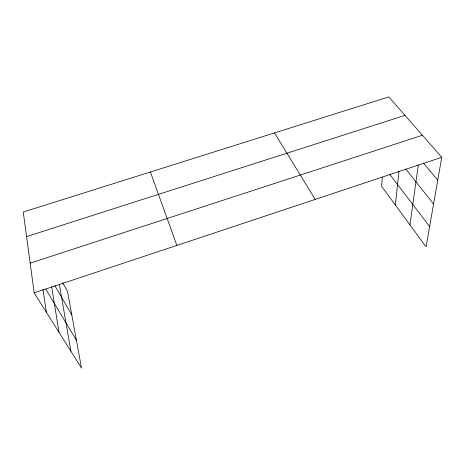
<?xml version="1.0" encoding="UTF-8"?>
<svg xmlns="http://www.w3.org/2000/svg" width="465" height="465" viewBox="0 0 465 465"><rect width="100%" height="100%" fill="white"/><g stroke="black" fill="none" stroke-linecap="round" stroke-linejoin="round"><path stroke-width="0.7" d="M382.335 177.107L381.591 186.291L426.074 246.834L441.75 157.315L388.81 96.912L23.25 212.04L34.178 292.88L81.509 368.088L67.512 291.398L62.653 282.691M395.349 205.013L399.005 171.062M409.979 224.932L418.279 165.023M34.178 292.88L441.75 157.315M30.161 263.161L422.406 135.245M26.569 236.604L405.003 115.39M423.417 162.994L437.751 180.135M405.759 169.062L433.583 203.949M389.751 174.317L429.625 226.554M274.524 132.903L315.189 199.415M45.75 289.131L76.423 340.217M54.794 285.504L71.819 314.997M150.41 171.992L176.857 245.427M59.392 284.603L70.901 351.232M51.627 286.591L58.997 332.318M42.972 289.352L46.366 312.253"/></g></svg>
